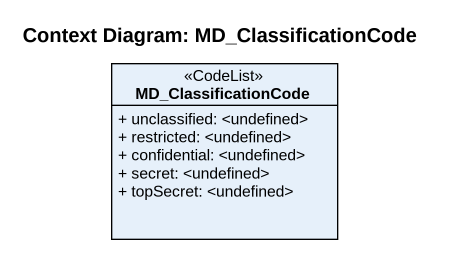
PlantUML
@startuml
title Context Diagram: MD_ClassificationCode
hide circle
hide empty members
skinparam classAttributeIconSize 0
class MD_ClassificationCode <<CodeList>> {
  + unclassified: <undefined>
  + restricted: <undefined>
  + confidential: <undefined>
  + secret: <undefined>
  + topSecret: <undefined>
}
@enduml
